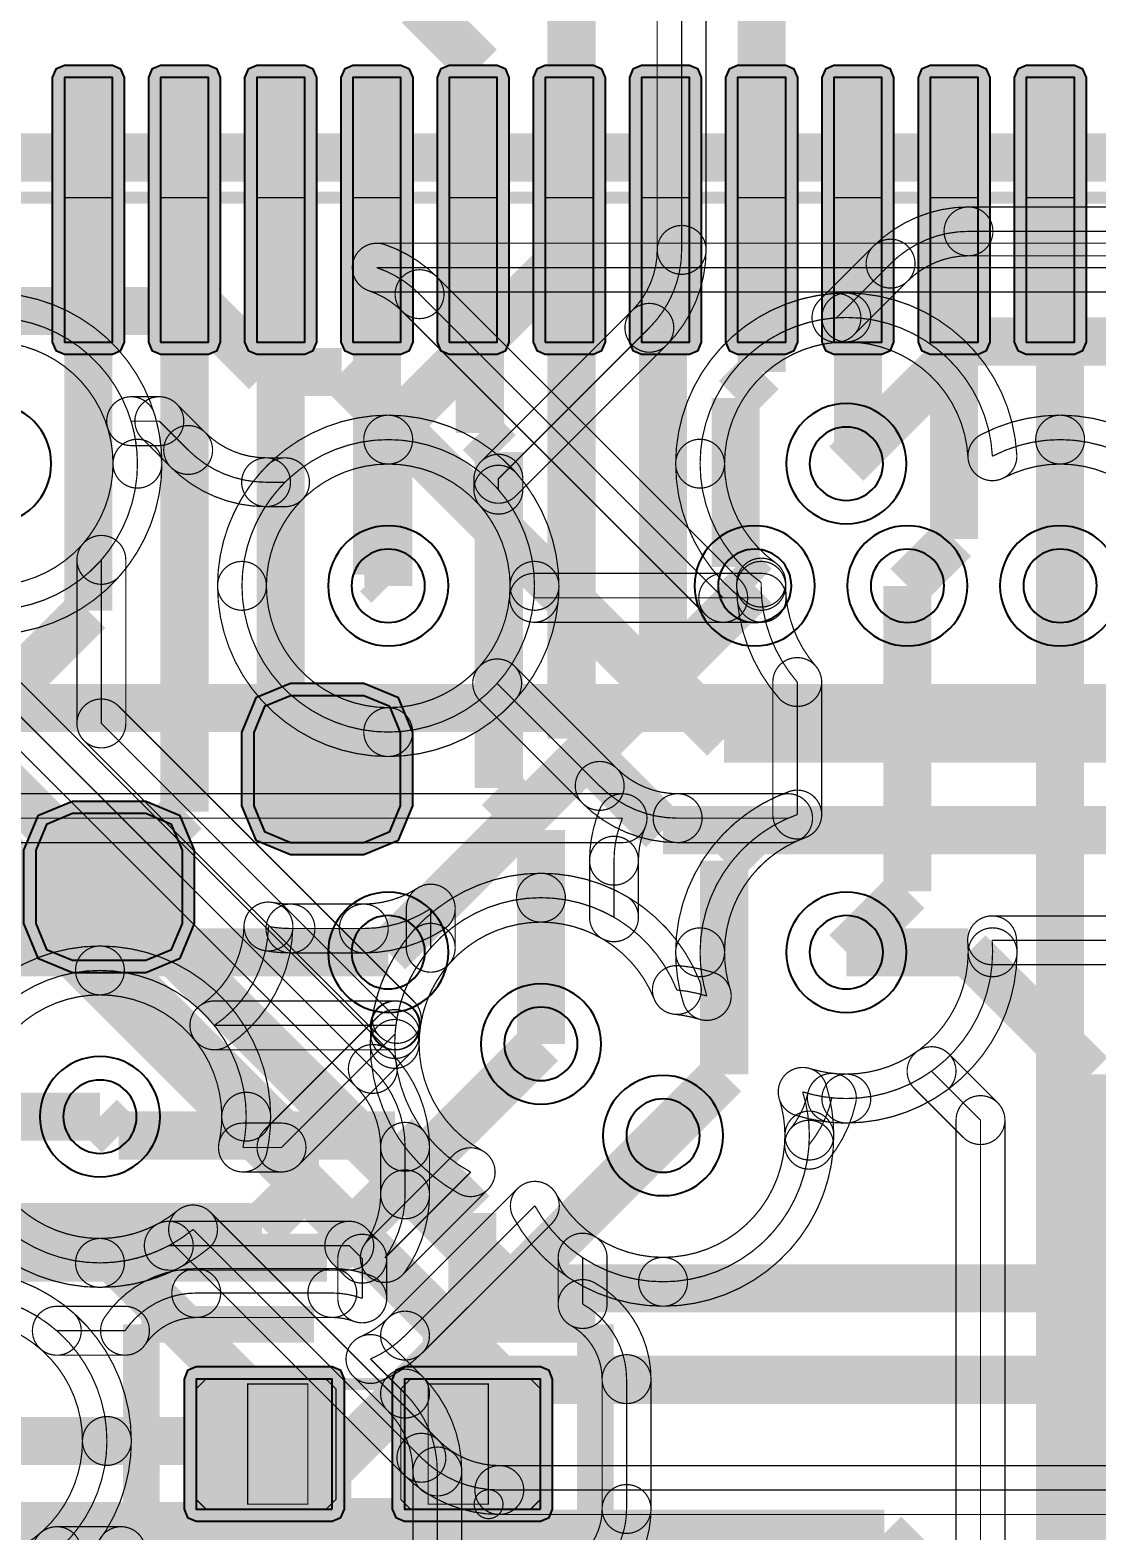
# Model space of a CAD drawing. Header units: millimetres. Extents: x -2.5 to 44.5, y -38.5 to 2.5.
# Drawn here: x 16.93 to 21.36, y -26.28 to -20.04 of the extents above; entities that cross this region are included whole.
import ezdxf

# ---------------------------------------------------------------- set-up
doc = ezdxf.new("R2010")
doc.units = ezdxf.units.MM
for name, color, linetype, true_color in [('Bottom Layer', 7, 'Continuous', 0x0000ff), ('Bottom Paste Mask Layer', 7, 'Continuous', 0x800000), ('Bottom Silkscreen Layer', 7, 'Continuous', 0x808000), ('Bottom Solder Mask Layer', 7, 'Continuous', 0xff00ff), ('Component Marking Layer', 7, 'Continuous', 0x66ffcc), ('Component Shape Layer', 7, 'Continuous', 0x00cccc), ('Hole Layer', 7, 'Continuous', 0x816200), ('Inner1', 7, 'Continuous', 0xbc8e00), ('Inner2', 7, 'Continuous', 0x70dbfa), ('Multi-Layer', 7, 'Continuous', 0xc0c0c0), ('Pin Soldering Layer', 7, 'Continuous', 0xcc9999), ('Top Layer', 7, 'Continuous', 0xff0000), ('Top Silkscreen Layer', 7, 'Continuous', 0xffff00)]:
    doc.layers.add(name, color=color, linetype=linetype, true_color=true_color)

msp = doc.modelspace()

# ---------------------------------------------------------------- hatches: boundary and pattern name
at = {"layer": 'Bottom Layer'}
for points in [[(17.0682, -21.3381), (17.2682, -21.3381), (17.2682, -20.2381), (17.0682, -20.2381)], [(17.468, -21.3381), (17.668, -21.3381), (17.668, -20.2381), (17.468, -20.2381)], [(17.868, -21.3381), (18.068, -21.3381), (18.068, -20.2381), (17.868, -20.2381)], [(18.2681, -21.3381), (18.4681, -21.3381), (18.4681, -20.2381), (18.2681, -20.2381)], [(18.6681, -21.3381), (18.8681, -21.3381), (18.8681, -20.2381), (18.6681, -20.2381)], [(19.0682, -21.3381), (19.2682, -21.3381), (19.2682, -20.2381), (19.0682, -20.2381)], [(19.468, -21.3381), (19.668, -21.3381), (19.668, -20.2381), (19.468, -20.2381)], [(19.868, -21.3381), (20.068, -21.3381), (20.068, -20.2381), (19.868, -20.2381)], [(20.2681, -21.3381), (20.4681, -21.3381), (20.4681, -20.2381), (20.2681, -20.2381)], [(20.6681, -21.3381), (20.8681, -21.3381), (20.8681, -20.2381), (20.6681, -20.2381)], [(21.0682, -21.3381), (21.2682, -21.3381), (21.2682, -20.2381), (21.0682, -20.2381)], [(17.8562, -22.9616), (17.8562, -23.2664), (17.9009, -23.3742), (18.0086, -23.4188), (18.3134, -23.4188), (18.4212, -23.3742), (18.4658, -23.2664), (18.4658, -22.9616), (18.4212, -22.8539), (18.3134, -22.8092), (18.0086, -22.8092), (17.9009, -22.8539)], [(16.9494, -23.4518), (16.9494, -23.7566), (16.9941, -23.8644), (17.1018, -23.909), (17.4066, -23.909), (17.5144, -23.8644), (17.559, -23.7566), (17.559, -23.4518), (17.5144, -23.3441), (17.4066, -23.2994), (17.1018, -23.2994), (16.9941, -23.3441)], [(18.1824, -26.1911), (18.1824, -25.6511), (17.6167, -25.6511), (17.6167, -26.1911)], [(19.048, -26.1911), (19.048, -25.6511), (18.4823, -25.6511), (18.4823, -26.1911)]]:
    msp.add_hatch(color=256, dxfattribs=at).paths.add_polyline_path(points)
at = {"layer": 'Bottom Paste Mask Layer'}
for points in [[(17.2682, -20.238), (17.2682, -21.338), (17.0682, -21.338), (17.0682, -20.238)], [(17.668, -20.238), (17.668, -21.338), (17.468, -21.338), (17.468, -20.238)], [(18.068, -20.238), (18.068, -21.338), (17.868, -21.338), (17.868, -20.238)], [(18.2681, -21.338), (18.2681, -20.238), (18.4681, -20.238), (18.4681, -21.338)], [(18.6681, -21.338), (18.6681, -20.238), (18.8681, -20.238), (18.8681, -21.338)], [(19.2682, -20.238), (19.2682, -21.338), (19.0682, -21.338), (19.0682, -20.238)], [(19.668, -20.238), (19.668, -21.338), (19.468, -21.338), (19.468, -20.238)], [(20.068, -20.238), (20.068, -21.338), (19.868, -21.338), (19.868, -20.238)], [(20.4681, -20.238), (20.4681, -21.338), (20.2681, -21.338), (20.2681, -20.238)], [(20.8681, -20.238), (20.8681, -21.338), (20.6681, -21.338), (20.6681, -20.238)], [(21.0682, -21.338), (21.0682, -20.238), (21.2682, -20.238), (21.2682, -21.338)], [(17.8562, -22.9616), (17.8562, -23.2664), (17.9009, -23.3742), (18.0086, -23.4188), (18.3134, -23.4188), (18.4212, -23.3742), (18.4658, -23.2664), (18.4658, -22.9616), (18.4212, -22.8539), (18.3134, -22.8092), (18.0086, -22.8092), (17.9009, -22.8539)], [(16.9494, -23.4518), (16.9494, -23.7566), (16.9941, -23.8644), (17.1018, -23.909), (17.4066, -23.909), (17.5144, -23.8644), (17.559, -23.7566), (17.559, -23.4518), (17.5144, -23.3441), (17.4066, -23.2994), (17.1018, -23.2994), (16.9941, -23.3441)], [(18.1974, -26.1511), (18.1974, -25.6911), (18.1574, -25.6511), (17.6567, -25.6511), (17.6167, -25.6911), (17.6167, -26.1511), (17.6567, -26.1911), (18.1574, -26.1911)], [(18.4674, -26.1511), (18.4674, -25.6911), (18.5074, -25.6511), (19.008, -25.6511), (19.048, -25.6911), (19.048, -26.1511), (19.008, -26.1911), (18.5074, -26.1911)]]:
    msp.add_hatch(color=256, dxfattribs=at).paths.add_polyline_path(points)
at = {"layer": 'Bottom Solder Mask Layer'}
for points in [[(17.0682, -21.3881), (17.2682, -21.3881), (17.3036, -21.3734), (17.3182, -21.3381), (17.3182, -20.2381), (17.3036, -20.2027), (17.2682, -20.1881), (17.0682, -20.1881), (17.0328, -20.2027), (17.0182, -20.2381), (17.0182, -21.3381), (17.0328, -21.3734)], [(17.468, -21.3881), (17.668, -21.3881), (17.7034, -21.3734), (17.718, -21.3381), (17.718, -20.2381), (17.7034, -20.2027), (17.668, -20.1881), (17.468, -20.1881), (17.4326, -20.2027), (17.418, -20.2381), (17.418, -21.3381), (17.4326, -21.3734)], [(17.868, -21.3881), (18.068, -21.3881), (18.1034, -21.3734), (18.1181, -21.3381), (18.1181, -20.2381), (18.1034, -20.2027), (18.068, -20.1881), (17.868, -20.1881), (17.8327, -20.2027), (17.818, -20.2381), (17.818, -21.3381), (17.8327, -21.3734)], [(18.2681, -21.3881), (18.4681, -21.3881), (18.5035, -21.3734), (18.5181, -21.3381), (18.5181, -20.2381), (18.5035, -20.2027), (18.4681, -20.1881), (18.2681, -20.1881), (18.2327, -20.2027), (18.2181, -20.2381), (18.2181, -21.3381), (18.2327, -21.3734)], [(18.6681, -21.3881), (18.8681, -21.3881), (18.9035, -21.3734), (18.9182, -21.3381), (18.9182, -20.2381), (18.9035, -20.2027), (18.8681, -20.1881), (18.6681, -20.1881), (18.6328, -20.2027), (18.6181, -20.2381), (18.6181, -21.3381), (18.6328, -21.3734)], [(19.0682, -21.3881), (19.2682, -21.3881), (19.3036, -21.3734), (19.3182, -21.3381), (19.3182, -20.2381), (19.3036, -20.2027), (19.2682, -20.1881), (19.0682, -20.1881), (19.0328, -20.2027), (19.0182, -20.2381), (19.0182, -21.3381), (19.0328, -21.3734)], [(19.468, -21.3881), (19.668, -21.3881), (19.7034, -21.3734), (19.718, -21.3381), (19.718, -20.2381), (19.7034, -20.2027), (19.668, -20.1881), (19.468, -20.1881), (19.4326, -20.2027), (19.418, -20.2381), (19.418, -21.3381), (19.4326, -21.3734)], [(19.868, -21.3881), (20.068, -21.3881), (20.1034, -21.3734), (20.1181, -21.3381), (20.1181, -20.2381), (20.1034, -20.2027), (20.068, -20.1881), (19.868, -20.1881), (19.8327, -20.2027), (19.818, -20.2381), (19.818, -21.3381), (19.8327, -21.3734)], [(20.2681, -21.3881), (20.4681, -21.3881), (20.5035, -21.3734), (20.5181, -21.3381), (20.5181, -20.2381), (20.5035, -20.2027), (20.4681, -20.1881), (20.2681, -20.1881), (20.2327, -20.2027), (20.2181, -20.2381), (20.2181, -21.3381), (20.2327, -21.3734)], [(20.6681, -21.3881), (20.8681, -21.3881), (20.9035, -21.3734), (20.9182, -21.3381), (20.9182, -20.2381), (20.9035, -20.2027), (20.8681, -20.1881), (20.6681, -20.1881), (20.6328, -20.2027), (20.6181, -20.2381), (20.6181, -21.3381), (20.6328, -21.3734)], [(21.0682, -21.3881), (21.2682, -21.3881), (21.3036, -21.3734), (21.3182, -21.3381), (21.3182, -20.2381), (21.3036, -20.2027), (21.2682, -20.1881), (21.0682, -20.1881), (21.0328, -20.2027), (21.0182, -20.2381), (21.0182, -21.3381), (21.0328, -21.3734)], [(17.8052, -22.9616), (17.8052, -23.2664), (17.8648, -23.4103), (18.0086, -23.4698), (18.3134, -23.4698), (18.4573, -23.4103), (18.5168, -23.2664), (18.5168, -22.9616), (18.4573, -22.8178), (18.3134, -22.7582), (18.0086, -22.7582), (17.8648, -22.8178)], [(16.8984, -23.4518), (16.8984, -23.7566), (16.958, -23.9005), (17.1018, -23.96), (17.4066, -23.96), (17.5504, -23.9005), (17.61, -23.7566), (17.61, -23.4518), (17.5504, -23.308), (17.4066, -23.2484), (17.1018, -23.2484), (16.958, -23.308)], [(18.2332, -26.1911), (18.2332, -25.6511), (18.2183, -25.6152), (18.1824, -25.6003), (17.6167, -25.6003), (17.5808, -25.6152), (17.5659, -25.6511), (17.5659, -26.1911), (17.5808, -26.227), (17.6167, -26.2419), (18.1824, -26.2419), (18.2183, -26.227)], [(19.0988, -26.1911), (19.0988, -25.6511), (19.0839, -25.6152), (19.048, -25.6003), (18.4823, -25.6003), (18.4464, -25.6152), (18.4315, -25.6511), (18.4315, -26.1911), (18.4464, -26.227), (18.4823, -26.2419), (19.048, -26.2419), (19.0839, -26.227)]]:
    msp.add_hatch(color=256, dxfattribs=at).paths.add_polyline_path(points)
at = {"layer": 'Component Marking Layer'}
msp.add_hatch(color=256, dxfattribs=at).paths.add_polyline_path([(18.7724, -26.1711, 1), (18.8924, -26.1711, 1)])
at = {"layer": 'Pin Soldering Layer'}
for points in [[(17.0681, -20.238), (17.0681, -20.738), (17.2681, -20.738), (17.2681, -20.238)], [(17.4681, -20.238), (17.4681, -20.738), (17.6681, -20.738), (17.6681, -20.238)], [(17.8681, -20.238), (17.8681, -20.738), (18.0681, -20.738), (18.0681, -20.238)], [(18.2681, -20.238), (18.2681, -20.738), (18.4681, -20.738), (18.4681, -20.238)], [(18.6681, -20.238), (18.6681, -20.738), (18.8681, -20.738), (18.8681, -20.238)], [(19.0681, -20.238), (19.0681, -20.738), (19.2681, -20.738), (19.2681, -20.238)], [(19.4681, -20.238), (19.4681, -20.738), (19.6681, -20.738), (19.6681, -20.238)], [(19.8681, -20.238), (19.8681, -20.738), (20.0681, -20.738), (20.0681, -20.238)], [(20.2681, -20.238), (20.2681, -20.738), (20.4681, -20.738), (20.4681, -20.238)], [(20.6681, -20.238), (20.6681, -20.738), (20.8681, -20.738), (20.8681, -20.238)], [(21.0681, -20.238), (21.0681, -20.738), (21.2681, -20.738), (21.2681, -20.238)], [(18.0809, -26.1711), (18.0809, -25.6711), (17.8309, -25.6711), (17.8309, -26.1711)], [(18.5813, -25.6711), (18.5813, -26.1711), (18.8313, -26.1711), (18.8313, -25.6711)]]:
    msp.add_hatch(color=256, dxfattribs=at).paths.add_polyline_path(points)

# ---------------------------------------------------------------- linework, layer by layer
at = {"layer": 'Bottom Layer', "const_width": 0.2}
for points in [[(19.968, -18.2379), (19.968, -20.7881)], [(18.542, -19.939), (18.796, -20.193)], [(18.796, -20.193), (18.796, -20.7602)], [(18.796, -20.7602), (18.7681, -20.7881)], [(17.1682, -20.7881), (17.1682, -22.4559)], [(17.568, -23.2905), (17.568, -20.7881)], [(17.968, -22.921), (17.968, -20.7881)], [(18.3681, -22.3051), (18.3681, -20.7881)], [(18.7681, -20.7881), (18.796, -20.816)], [(18.796, -20.816), (18.796, -21.717)], [(19.177, -20.7969), (19.1682, -20.7881)], [(19.177, -22.987), (19.177, -20.7969)], [(19.558, -20.798), (19.568, -20.7881)], [(19.558, -22.733), (19.558, -20.798)], [(19.968, -20.7881), (19.968, -21.463)], [(20.3681, -20.7881), (20.3681, -21.796)], [(20.7681, -22.1579), (20.7681, -20.7881)], [(21.209, -20.8289), (21.1682, -20.7881)], [(21.209, -22.352), (21.209, -20.8289)], [(19.968, -21.463), (19.86, -21.571)], [(19.86, -21.571), (19.86, -22.273)], [(18.796, -21.717), (18.875, -21.796)], [(18.875, -21.796), (18.875, -23.193)], [(20.3681, -21.796), (20.32, -21.844)], [(20.574, -22.352), (20.7681, -22.1579)], [(18.415, -22.352), (18.3681, -22.3051)], [(19.86, -22.273), (19.939, -22.352)], [(17.1682, -22.4559), (16.002, -23.622)], [(19.812, -22.987), (19.558, -22.733)], [(18.161, -23.114), (17.968, -22.921)], [(19.558, -23.368), (19.177, -22.987)], [(24.511, -22.987), (19.812, -22.987)], [(18.875, -23.193), (19.05, -23.368)], [(17.568, -23.2905), (17.2542, -23.6042)], [(19.05, -23.368), (19.05, -24.257)], [(24.765, -23.368), (19.558, -23.368)], [(17.2948, -24.638), (17.2163, -24.5596)], [(18.4428, -24.638), (17.2948, -24.638)], [(18.7652, -24.9604), (18.4428, -24.638)], [(18.7652, -25.9211), (18.7652, -24.9604)], [(17.8865, -25.9081), (16.637, -25.9081)], [(17.8995, -25.9211), (17.8865, -25.9081)], [(17.8995, -26.3419), (17.8995, -25.9211)], [(20.971, -29.4134), (17.8995, -26.3419)]]:
    msp.add_lwpolyline(points, dxfattribs=at)
at = {"layer": 'Bottom Layer'}
for points in [[(17.0682, -21.3381), (17.2682, -21.3381), (17.2682, -20.2381), (17.0682, -20.2381)], [(17.468, -21.3381), (17.668, -21.3381), (17.668, -20.2381), (17.468, -20.2381)], [(17.868, -21.3381), (18.068, -21.3381), (18.068, -20.2381), (17.868, -20.2381)], [(18.2681, -21.3381), (18.4681, -21.3381), (18.4681, -20.2381), (18.2681, -20.2381)], [(18.6681, -21.3381), (18.8681, -21.3381), (18.8681, -20.2381), (18.6681, -20.2381)], [(19.0682, -21.3381), (19.2682, -21.3381), (19.2682, -20.2381), (19.0682, -20.2381)], [(19.468, -21.3381), (19.668, -21.3381), (19.668, -20.2381), (19.468, -20.2381)], [(19.868, -21.3381), (20.068, -21.3381), (20.068, -20.2381), (19.868, -20.2381)], [(20.2681, -21.3381), (20.4681, -21.3381), (20.4681, -20.2381), (20.2681, -20.2381)], [(20.6681, -21.3381), (20.8681, -21.3381), (20.8681, -20.2381), (20.6681, -20.2381)], [(21.0682, -21.3381), (21.2682, -21.3381), (21.2682, -20.2381), (21.0682, -20.2381)], [(17.8562, -22.9616), (17.8562, -23.2664), (17.9009, -23.3742), (18.0086, -23.4188), (18.3134, -23.4188), (18.4212, -23.3742), (18.4658, -23.2664), (18.4658, -22.9616), (18.4212, -22.8539), (18.3134, -22.8092), (18.0086, -22.8092), (17.9009, -22.8539)], [(16.9494, -23.4518), (16.9494, -23.7566), (16.9941, -23.8644), (17.1018, -23.909), (17.4066, -23.909), (17.5144, -23.8644), (17.559, -23.7566), (17.559, -23.4518), (17.5144, -23.3441), (17.4066, -23.2994), (17.1018, -23.2994), (16.9941, -23.3441)], [(18.1824, -26.1911), (18.1824, -25.6511), (17.6167, -25.6511), (17.6167, -26.1911)], [(19.048, -26.1911), (19.048, -25.6511), (18.4823, -25.6511), (18.4823, -26.1911)]]:
    msp.add_lwpolyline(points, close=True, dxfattribs=at)
at = {"layer": 'Bottom Layer', "const_width": 0.00508}
for points in [[(19.048, -26.5492, 0.414214), (19.4061, -26.1911), (19.4061, -25.6511, 0.271188), (19.2233, -25.3388), (19.2233, -25.1458, 0.146753), (19.558, -25.2462, 0.414214), (20.1662, -24.638, 0.075963), (20.1384, -24.4564, 0.075963), (20.32, -24.4842, 0.414214), (20.9282, -23.876, 0.020524), (20.9261, -23.8262), (21.9229, -23.8262, 0.19942), (21.7439, -24.257, 0.352479), (22.2221, -24.8512, 0.036389), (22.2099, -25.0191, 0.414214), (23.368, -26.1772, 0.414214), (24.5262, -25.0191, 0.414214), (23.368, -23.8609, 0.107734), (22.886, -23.966, 0.072198), (22.7812, -23.8262), (24.765, -23.8262), (24.765, -23.8262, 0.198912), (25.089, -23.692), (26.1979, -22.5831, 0.364692)], [(16.6082, -24.5596, 0.414214), (17.2163, -25.1677, 0.123081), (17.5025, -25.0962), (18.2531, -25.0962), (18.307, -25.1502), (18.307, -25.3153, 0.089116), (18.1824, -25.293), (17.6167, -25.293, 0.248512), (17.3204, -25.4499), (17.037, -25.4499, 0.181366), (16.637, -25.2999, 0.414214)]]:
    msp.add_lwpolyline(points, format="xyb", dxfattribs=at)
for points in [[(18.6473, -23.7795, -0.145234), (18.3134, -23.8786, -1), (18.3134, -23.6754, 0.145234), (18.5365, -23.6092, -1)], [(18.4903, -23.6944, -1), (18.6935, -23.6944), (18.6935, -23.8571, -1), (18.4903, -23.8571)], [(18.0186, -23.7711, -0.243076), (17.7489, -24.2641, -1), (17.6353, -24.0957, 0.243076), (17.8154, -23.7663, -1)], [(18.5919, -23.8571, 0.148706), (18.4468, -24.1799), (18.4468, -24.1799, 0.002169), (18.4428, -24.1799), (17.6921, -24.1799, 0.243076), (17.917, -23.7687), (17.917, -23.7687, 0.045139), (18.0086, -23.777), (18.3134, -23.777, 0.145234), (18.5919, -23.6944)], [(18.017, -23.7869, -1), (17.8171, -23.7505), (17.8171, -23.7505, -1), (18.017, -23.7869)], [(18.0086, -23.8786, -0.045139), (17.8988, -23.8687, -1), (17.9353, -23.6687, 0.045139), (18.0086, -23.6754, -1)], [(18.0086, -23.8786, -1), (18.0086, -23.6754), (18.3134, -23.6754, -1), (18.3134, -23.8786)], [(18.346, -24.167, -0.148706), (18.5154, -23.7903, -1), (18.6684, -23.9239, 0.148706), (18.5476, -24.1928, -1)], [(21.0298, -23.876, -0.414214), (20.32, -24.5858, -1), (20.32, -24.3826, 0.414214), (20.8266, -23.876, -1)], [(21.0274, -23.8179, -0.020524), (21.0298, -23.876, -1), (20.8266, -23.876, 0.020524), (20.8249, -23.8345, -1)], [(20.9261, -23.9278, -1), (20.9261, -23.7246), (21.9229, -23.7246, -1), (21.9229, -23.9278)], [(17.6921, -24.2815, -1), (17.6921, -24.0783), (18.4428, -24.0783, -1), (18.4428, -24.2815)], [(18.4428, -24.0783, -0.002169), (18.4477, -24.0783, -1), (18.4459, -24.2815, 0.002169), (18.4428, -24.2815, -1)], [(18.4339, -24.2807, -1), (18.4597, -24.0791), (18.4597, -24.0791, -1), (18.4339, -24.2807)], [(20.2354, -24.4261, -0.075963), (20.2678, -24.638, -1), (20.0646, -24.638, 0.075963), (20.0415, -24.4868, -1)], [(20.32, -24.5858, -0.075963), (20.1081, -24.5534, -1), (20.1688, -24.3595, 0.075963), (20.32, -24.3826, -1)], [(17.2163, -25.2693, -0.414214), (16.5066, -24.5596, -1), (16.7098, -24.5596, 0.414214), (17.2163, -25.0661, -1)], [(20.2678, -24.638, -0.414214), (19.558, -25.3478, -1), (19.558, -25.1446, 0.414214), (20.0646, -24.638, -1)], [(17.5503, -25.1858, -0.123081), (17.2163, -25.2693, -1), (17.2163, -25.0661, 0.123081), (17.4547, -25.0065, -1)], [(17.5025, -25.1978, -1), (17.5025, -24.9946), (18.2531, -24.9946, -1), (18.2531, -25.1978)], [(18.1812, -25.168, -1), (18.3249, -25.0243), (18.3789, -25.0783, -1), (18.2352, -25.222)], [(18.2054, -25.1502, -1), (18.4086, -25.1502), (18.4086, -25.3153, -1), (18.2054, -25.3153)], [(19.3249, -25.3388, -1), (19.1217, -25.3388), (19.1217, -25.1458, -1), (19.3249, -25.1458)], [(19.558, -25.3478, -0.146753), (19.1674, -25.2306, -1), (19.2792, -25.061, 0.146753), (19.558, -25.1446, -1)], [(16.637, -25.1983, -0.181366), (17.1038, -25.3734, -1), (16.9701, -25.5265, 0.181366), (16.637, -25.4015, -1)], [(17.2364, -25.3928, -0.248512), (17.6167, -25.1914, -1), (17.6167, -25.3946, 0.248512), (17.4045, -25.507, -1)], [(17.6167, -25.3946, -1), (17.6167, -25.1914), (18.1824, -25.1914, -1), (18.1824, -25.3946)], [(18.1824, -25.1914, -0.089116), (18.3424, -25.2201, -1), (18.2717, -25.4106, 0.089116), (18.1824, -25.3946, -1)], [(19.2731, -25.2502, -0.271188), (19.5077, -25.6511, -1), (19.3045, -25.6511, 0.271188), (19.1736, -25.4274, -1)], [(17.037, -25.5515, -1), (17.037, -25.3483), (17.3204, -25.3483, -1), (17.3204, -25.5515)], [(19.5077, -26.1911, -1), (19.3045, -26.1911), (19.3045, -25.6511, -1), (19.5077, -25.6511)], [(19.5077, -26.1911, -0.414214), (19.048, -26.6508, -1), (19.048, -26.4476, 0.414214), (19.3045, -26.1911, -1)], [(17.1038, -26.4427, -0.060085), (16.9633, -26.5384, -1), (16.8699, -26.3579, 0.060085), (16.9701, -26.2897, -1)], [(17.037, -26.4678, -1), (17.037, -26.2646), (17.3043, -26.2646, -1), (17.3043, -26.4678)], [(17.4386, -26.6149, -0.167073), (17.2157, -26.4159, -1), (17.3929, -26.3165, 0.167073), (17.5173, -26.4276, -1)]]:
    msp.add_lwpolyline(points, format="xyb", close=True, dxfattribs=at)
at = {"layer": 'Bottom Paste Mask Layer', "const_width": 0.00508}
for points in [[(17.2682, -20.238), (17.2682, -21.338), (17.0682, -21.338), (17.0682, -20.238)], [(17.2682, -20.238), (17.2682, -21.338), (17.0682, -21.338), (17.0682, -20.238)], [(17.668, -20.238), (17.668, -21.338), (17.468, -21.338), (17.468, -20.238)], [(17.668, -20.238), (17.668, -21.338), (17.468, -21.338), (17.468, -20.238)], [(18.068, -20.238), (18.068, -21.338), (17.868, -21.338), (17.868, -20.238)], [(18.068, -20.238), (18.068, -21.338), (17.868, -21.338), (17.868, -20.238)], [(18.2681, -21.338), (18.2681, -20.238), (18.4681, -20.238), (18.4681, -21.338)], [(18.2681, -21.338), (18.2681, -20.238), (18.4681, -20.238), (18.4681, -21.338)], [(18.6681, -21.338), (18.6681, -20.238), (18.8681, -20.238), (18.8681, -21.338)], [(18.6681, -21.338), (18.6681, -20.238), (18.8681, -20.238), (18.8681, -21.338)], [(19.2682, -20.238), (19.2682, -21.338), (19.0682, -21.338), (19.0682, -20.238)], [(19.2682, -20.238), (19.2682, -21.338), (19.0682, -21.338), (19.0682, -20.238)], [(19.668, -20.238), (19.668, -21.338), (19.468, -21.338), (19.468, -20.238)], [(19.668, -20.238), (19.668, -21.338), (19.468, -21.338), (19.468, -20.238)], [(20.068, -20.238), (20.068, -21.338), (19.868, -21.338), (19.868, -20.238)], [(20.068, -20.238), (20.068, -21.338), (19.868, -21.338), (19.868, -20.238)], [(20.4681, -20.238), (20.4681, -21.338), (20.2681, -21.338), (20.2681, -20.238)], [(20.4681, -20.238), (20.4681, -21.338), (20.2681, -21.338), (20.2681, -20.238)], [(20.8681, -20.238), (20.8681, -21.338), (20.6681, -21.338), (20.6681, -20.238)], [(20.8681, -20.238), (20.8681, -21.338), (20.6681, -21.338), (20.6681, -20.238)], [(21.0682, -21.338), (21.0682, -20.238), (21.2682, -20.238), (21.2682, -21.338)], [(21.0682, -21.338), (21.0682, -20.238), (21.2682, -20.238), (21.2682, -21.338)], [(18.1974, -26.1511), (18.1974, -25.6911), (18.1574, -25.6511), (17.6567, -25.6511), (17.6167, -25.6911), (17.6167, -26.1511), (17.6567, -26.1911), (18.1574, -26.1911)], [(18.1974, -26.1511), (18.1974, -25.6911), (18.1574, -25.6511), (17.6567, -25.6511), (17.6167, -25.6911), (17.6167, -26.1511), (17.6567, -26.1911), (18.1574, -26.1911)], [(18.4674, -26.1511), (18.4674, -25.6911), (18.5074, -25.6511), (19.008, -25.6511), (19.048, -25.6911), (19.048, -26.1511), (19.008, -26.1911), (18.5074, -26.1911)], [(18.4674, -26.1511), (18.4674, -25.6911), (18.5074, -25.6511), (19.008, -25.6511), (19.048, -25.6911), (19.048, -26.1511), (19.008, -26.1911), (18.5074, -26.1911)]]:
    msp.add_lwpolyline(points, close=True, dxfattribs=at)
at = {"layer": 'Bottom Paste Mask Layer'}
for points in [[(17.8562, -22.9616), (17.8562, -23.2664), (17.9009, -23.3742), (18.0086, -23.4188), (18.3134, -23.4188), (18.4212, -23.3742), (18.4658, -23.2664), (18.4658, -22.9616), (18.4212, -22.8539), (18.3134, -22.8092), (18.0086, -22.8092), (17.9009, -22.8539)], [(16.9494, -23.4518), (16.9494, -23.7566), (16.9941, -23.8644), (17.1018, -23.909), (17.4066, -23.909), (17.5144, -23.8644), (17.559, -23.7566), (17.559, -23.4518), (17.5144, -23.3441), (17.4066, -23.2994), (17.1018, -23.2994), (16.9941, -23.3441)]]:
    msp.add_lwpolyline(points, close=True, dxfattribs=at)
at = {"layer": 'Bottom Silkscreen Layer', "const_width": 0.1524}
for points in [[(17.3881, -26.4197), (17.3881, -25.4225)], [(17.3881, -25.4225), (18.1061, -25.4225)], [(17.3881, -26.4197), (17.3881, -25.4225)], [(17.3881, -25.4225), (18.1061, -25.4225)], [(19.2766, -25.4225), (18.5586, -25.4225)], [(19.2766, -25.4225), (18.5586, -25.4225)], [(19.2766, -26.4197), (19.2766, -25.4225)], [(19.2766, -26.4197), (19.2766, -25.4225)]]:
    msp.add_lwpolyline(points, dxfattribs=at)
at = {"layer": 'Bottom Solder Mask Layer'}
for points in [[(17.0682, -21.3881), (17.2682, -21.3881), (17.3036, -21.3734), (17.3182, -21.3381), (17.3182, -20.2381), (17.3036, -20.2027), (17.2682, -20.1881), (17.0682, -20.1881), (17.0328, -20.2027), (17.0182, -20.2381), (17.0182, -21.3381), (17.0328, -21.3734)], [(17.468, -21.3881), (17.668, -21.3881), (17.7034, -21.3734), (17.718, -21.3381), (17.718, -20.2381), (17.7034, -20.2027), (17.668, -20.1881), (17.468, -20.1881), (17.4326, -20.2027), (17.418, -20.2381), (17.418, -21.3381), (17.4326, -21.3734)], [(17.868, -21.3881), (18.068, -21.3881), (18.1034, -21.3734), (18.1181, -21.3381), (18.1181, -20.2381), (18.1034, -20.2027), (18.068, -20.1881), (17.868, -20.1881), (17.8327, -20.2027), (17.818, -20.2381), (17.818, -21.3381), (17.8327, -21.3734)], [(18.2681, -21.3881), (18.4681, -21.3881), (18.5035, -21.3734), (18.5181, -21.3381), (18.5181, -20.2381), (18.5035, -20.2027), (18.4681, -20.1881), (18.2681, -20.1881), (18.2327, -20.2027), (18.2181, -20.2381), (18.2181, -21.3381), (18.2327, -21.3734)], [(18.6681, -21.3881), (18.8681, -21.3881), (18.9035, -21.3734), (18.9182, -21.3381), (18.9182, -20.2381), (18.9035, -20.2027), (18.8681, -20.1881), (18.6681, -20.1881), (18.6328, -20.2027), (18.6181, -20.2381), (18.6181, -21.3381), (18.6328, -21.3734)], [(19.0682, -21.3881), (19.2682, -21.3881), (19.3036, -21.3734), (19.3182, -21.3381), (19.3182, -20.2381), (19.3036, -20.2027), (19.2682, -20.1881), (19.0682, -20.1881), (19.0328, -20.2027), (19.0182, -20.2381), (19.0182, -21.3381), (19.0328, -21.3734)], [(19.468, -21.3881), (19.668, -21.3881), (19.7034, -21.3734), (19.718, -21.3381), (19.718, -20.2381), (19.7034, -20.2027), (19.668, -20.1881), (19.468, -20.1881), (19.4326, -20.2027), (19.418, -20.2381), (19.418, -21.3381), (19.4326, -21.3734)], [(19.868, -21.3881), (20.068, -21.3881), (20.1034, -21.3734), (20.1181, -21.3381), (20.1181, -20.2381), (20.1034, -20.2027), (20.068, -20.1881), (19.868, -20.1881), (19.8327, -20.2027), (19.818, -20.2381), (19.818, -21.3381), (19.8327, -21.3734)], [(20.2681, -21.3881), (20.4681, -21.3881), (20.5035, -21.3734), (20.5181, -21.3381), (20.5181, -20.2381), (20.5035, -20.2027), (20.4681, -20.1881), (20.2681, -20.1881), (20.2327, -20.2027), (20.2181, -20.2381), (20.2181, -21.3381), (20.2327, -21.3734)], [(20.6681, -21.3881), (20.8681, -21.3881), (20.9035, -21.3734), (20.9182, -21.3381), (20.9182, -20.2381), (20.9035, -20.2027), (20.8681, -20.1881), (20.6681, -20.1881), (20.6328, -20.2027), (20.6181, -20.2381), (20.6181, -21.3381), (20.6328, -21.3734)], [(21.0682, -21.3881), (21.2682, -21.3881), (21.3036, -21.3734), (21.3182, -21.3381), (21.3182, -20.2381), (21.3036, -20.2027), (21.2682, -20.1881), (21.0682, -20.1881), (21.0328, -20.2027), (21.0182, -20.2381), (21.0182, -21.3381), (21.0328, -21.3734)], [(17.8052, -22.9616), (17.8052, -23.2664), (17.8648, -23.4103), (18.0086, -23.4698), (18.3134, -23.4698), (18.4573, -23.4103), (18.5168, -23.2664), (18.5168, -22.9616), (18.4573, -22.8178), (18.3134, -22.7582), (18.0086, -22.7582), (17.8648, -22.8178)], [(16.8984, -23.4518), (16.8984, -23.7566), (16.958, -23.9005), (17.1018, -23.96), (17.4066, -23.96), (17.5504, -23.9005), (17.61, -23.7566), (17.61, -23.4518), (17.5504, -23.308), (17.4066, -23.2484), (17.1018, -23.2484), (16.958, -23.308)], [(18.2332, -26.1911), (18.2332, -25.6511), (18.2183, -25.6152), (18.1824, -25.6003), (17.6167, -25.6003), (17.5808, -25.6152), (17.5659, -25.6511), (17.5659, -26.1911), (17.5808, -26.227), (17.6167, -26.2419), (18.1824, -26.2419), (18.2183, -26.227)], [(19.0988, -26.1911), (19.0988, -25.6511), (19.0839, -25.6152), (19.048, -25.6003), (18.4823, -25.6003), (18.4464, -25.6152), (18.4315, -25.6511), (18.4315, -26.1911), (18.4464, -26.227), (18.4823, -26.2419), (19.048, -26.2419), (19.0839, -26.227)]]:
    msp.add_lwpolyline(points, close=True, dxfattribs=at)
at = {"layer": 'Component Marking Layer', "const_width": 0.00508}
msp.add_lwpolyline([(18.7724, -26.1711, 1), (18.8924, -26.1711, 1)], format="xyb", close=True, dxfattribs=at)
at = {"layer": 'Component Shape Layer', "const_width": 0.0508}
for points in [[(15.4679, -20.738), (22.468, -20.738), (22.468, -13.738), (15.4679, -13.738)], [(15.4679, -20.738), (22.468, -20.738), (22.468, -13.738), (15.4679, -13.738)], [(18.8324, -26.1711), (18.8324, -25.6711), (17.8324, -25.6711), (17.8324, -26.1711)], [(18.8324, -26.1711), (18.8324, -25.6711), (17.8324, -25.6711), (17.8324, -26.1711)]]:
    msp.add_lwpolyline(points, close=True, dxfattribs=at)
at = {"layer": 'Hole Layer'}
for points in [[(20.1675, -21.844, 1), (20.4725, -21.844, 1)], [(18.2625, -22.352, 1), (18.5675, -22.352, 1)], [(19.7865, -22.352, 1), (20.0915, -22.352, 1)], [(20.4215, -22.352, 1), (20.7265, -22.352, 1)], [(21.0565, -22.352, 1), (21.3615, -22.352, 1)], [(18.2625, -23.876, 1), (18.5675, -23.876, 1)], [(20.1675, -23.876, 1), (20.4725, -23.876, 1)], [(18.8975, -24.257, 1), (19.2025, -24.257, 1)], [(17.0638, -24.5596, 1), (17.3688, -24.5596, 1)], [(19.4055, -24.638, 1), (19.7105, -24.638, 1)]]:
    msp.add_lwpolyline(points, format="xyb", close=True, dxfattribs=at)
at = {"layer": 'Inner1', "const_width": 0.00508}
for points in [[(16.764, -21.1343, -0.414214), (17.4738, -21.844, -1), (17.2706, -21.844, 0.414214), (16.764, -21.3375, -1)], [(19.6103, -21.844, -0.414214), (20.32, -21.1343, -1), (20.32, -21.3375, 0.414214), (19.8135, -21.844, -1)], [(20.32, -21.1343, -0.399359), (21.0289, -21.8079, -1), (20.8259, -21.8182, 0.399359), (20.32, -21.3375, -1)], [(17.7053, -22.352, -0.414214), (18.415, -21.6423, -1), (18.415, -21.8455, 0.414214), (17.9085, -22.352, -1)], [(18.415, -21.6423, -0.414214), (19.1248, -22.352, -1), (18.9216, -22.352, 0.414214), (18.415, -21.8455, -1)], [(20.8803, -21.723, -0.120969), (21.209, -21.6423, -1), (21.209, -21.8455, 0.120969), (20.9744, -21.9031, -1)], [(21.209, -21.6423, -0.147368), (21.6011, -21.7604, -1), (21.4889, -21.9298, 0.147368), (21.209, -21.8455, -1)], [(17.4738, -21.844, -0.414214), (16.764, -22.5538, -1), (16.764, -22.3506, 0.414214), (17.2706, -21.844, -1)], [(18.415, -22.9602, 0.414214), (19.0232, -22.352, 0.414214), (18.415, -21.7439, 0.414214), (17.8069, -22.352, 0.414214)], [(19.9069, -22.4212, -0.241939), (19.6103, -21.844, -1), (19.8135, -21.844, 0.241939), (20.0252, -22.2559, -1)], [(18.415, -23.0618, -0.414214), (17.7053, -22.352, -1), (17.9085, -22.352, 0.414214), (18.415, -22.8586, -1)], [(19.1248, -22.352, -0.414214), (18.415, -23.0618, -1), (18.415, -22.8586, 0.414214), (18.9216, -22.352, -1)], [(19.8643, -22.352, -0.00555), (19.8645, -22.3363, -1), (20.0676, -22.3408, 0.00555), (20.0675, -22.352, -1)], [(20.0394, -22.8188, -0.181366), (19.8643, -22.352, -1), (20.0675, -22.352, 0.181366), (20.1924, -22.6852, -1)], [(16.4541, -22.6079, -1), (16.5978, -22.4642), (18.4228, -24.2892, -1), (18.2791, -24.4329)], [(20.0143, -22.752, -1), (20.2175, -22.752), (20.2175, -23.3032, -1), (20.0143, -23.3032)], [(19.6103, -23.876, -0.317151), (20.0818, -23.2075, -1), (20.15, -23.3989, 0.317151), (19.8135, -23.876, -1)], [(18.3403, -24.257, -0.414214), (19.05, -23.5473, -1), (19.05, -23.7505, 0.414214), (18.5435, -24.257, -1)], [(19.05, -23.5473, -0.307363), (19.7097, -23.9951, -1), (19.5208, -24.0701, 0.307363), (19.05, -23.7505, -1)], [(19.6427, -24.088, -0.075963), (19.6103, -23.876, -1), (19.8135, -23.876, 0.075963), (19.8366, -24.0273, -1)], [(19.6248, -23.9315, -0.052312), (19.77, -23.9607, -1), (19.7093, -24.1546, 0.052312), (19.6057, -24.1338, -1)], [(18.709, -24.8795, -0.273944), (18.3403, -24.257, -1), (18.5435, -24.257, 0.273944), (18.8066, -24.7013, -1)], [(18.4228, -24.2892, -0.198912), (18.5867, -24.685, -1), (18.3835, -24.685, 0.198912), (18.2791, -24.4329, -1)], [(18.2791, -24.4329, -1), (18.4228, -24.2892), (18.4228, -24.2892, -1), (18.2791, -24.4329)], [(18.5867, -24.8826, -1), (18.3835, -24.8826), (18.3835, -24.685, -1), (18.5867, -24.685)], [(18.5867, -24.685, -1), (18.3835, -24.685), (18.3835, -24.685, -1), (18.5867, -24.685)], [(18.4727, -25.2192, -1), (18.329, -25.0755), (18.686, -24.7185, -1), (18.8296, -24.8622)], [(18.5867, -24.8826, -0.155304), (18.4837, -25.2061, -1), (18.3179, -25.0886, 0.155304), (18.3835, -24.8826, -1)]]:
    msp.add_lwpolyline(points, format="xyb", close=True, dxfattribs=at)
for points in [[(21.545, -21.8451, 0.147368), (21.209, -21.7439, 0.120969), (20.9274, -21.8131, 0.399359), (20.32, -21.2359, 0.414214), (19.7119, -21.844, 0.241939), (19.9661, -22.3385, 0.00555), (19.9659, -22.352, 0.181366), (20.1159, -22.752), (20.1159, -23.3032, 0.317151), (19.7119, -23.876, 0.075963), (19.7397, -24.0577, 0.052312), (19.6152, -24.0326, 0.307363), (19.05, -23.6489, 0.414214), (18.4419, -24.257, 0.273944), (18.7578, -24.7904), (18.4008, -25.1474, 0.155304), (18.4851, -24.8826), (18.4851, -24.685), (18.4851, -24.685, 0.198912), (18.3509, -24.361), (18.3509, -24.361), (16.526, -22.5361)], [(16.764, -22.4522, 0.414214), (17.3722, -21.844, 0.414214), (16.764, -21.2359, 0.138192)]]:
    msp.add_lwpolyline(points, format="xyb", dxfattribs=at)
at = {"layer": 'Inner1', "const_width": 0.2}
for points in [[(18.415, -23.876), (19.939, -22.352)], [(20.574, -22.352), (20.574, -23.622)], [(21.209, -26.7971), (21.209, -22.352)], [(18.027, -24.685), (16.202, -22.86)], [(20.574, -23.622), (20.32, -23.876)], [(17.2163, -24.5596), (13.8134, -24.5596)], [(18.027, -24.8826), (18.027, -24.685)], [(18.161, -26.0351), (19.558, -24.638)], [(17.8905, -25.0191), (18.027, -24.8826)], [(16.383, -25.0191), (17.8905, -25.0191)], [(18.161, -28.0671), (18.161, -26.0351)]]:
    msp.add_lwpolyline(points, dxfattribs=at)
at = {"layer": 'Inner2', "const_width": 0.2}
for points in [[(19.177, -11.2798), (19.177, -20.955)], [(19.177, -20.955), (18.415, -21.717)], [(20.32, -21.844), (20.828, -21.336)], [(20.828, -21.336), (25.1461, -21.336)], [(18.415, -22.352), (18.415, -21.717)], [(24.257, -22.86), (13.716, -22.86)], [(19.812, -23.495), (19.939, -23.368)], [(19.939, -23.368), (21.463, -23.368)], [(19.812, -24.384), (19.812, -23.495)], [(18.415, -23.876), (13.843, -23.876)], [(20.828, -23.876), (20.32, -23.876)], [(21.336, -24.384), (20.828, -23.876)], [(18.161, -25.1461), (19.05, -24.257)], [(19.558, -24.638), (19.812, -24.384)], [(21.336, -27.8131), (21.336, -24.384)], [(17.272, -25.1461), (13.716, -25.1461)], [(18.161, -26.0351), (17.272, -25.1461)], [(17.272, -25.1461), (18.161, -25.1461)], [(18.161, -35.4331), (18.161, -26.0351)]]:
    msp.add_lwpolyline(points, dxfattribs=at)
at = {"layer": 'Inner2', "const_width": 0.00508}
for points in [[(19.7368, -20.955, -1), (19.5336, -20.955), (19.5336, -11.2798, -1), (19.7368, -11.2798)], [(20.4322, -20.9402, -0.198912), (20.828, -20.7763, -1), (20.828, -20.9795, 0.198912), (20.5759, -21.0839, -1)], [(20.828, -20.9795, -1), (20.828, -20.7763), (22.8918, -20.7763, -1), (22.8918, -20.9795)], [(20.828, -20.9795, -1), (20.828, -20.7763), (20.828, -20.7763, -1), (20.828, -20.9795)], [(19.7368, -20.955, -0.198912), (19.5728, -21.3508, -1), (19.4292, -21.2072, 0.198912), (19.5336, -20.955, -1)], [(20.3507, -21.3091, -1), (20.207, -21.1655), (20.4322, -20.9402, -1), (20.5759, -21.0839)], [(19.6103, -21.844, -0.39451), (20.272, -21.1359, -1), (20.2858, -21.3387, 0.39451), (19.8135, -21.844, -1)], [(18.945, -21.9787, -1), (18.8013, -21.835), (19.4292, -21.2072, -1), (19.5728, -21.3508)], [(19.5728, -21.3508, -1), (19.4292, -21.2072), (19.4292, -21.2072, -1), (19.5728, -21.3508)], [(19.9069, -22.4212, -0.241939), (19.6103, -21.844, -1), (19.8135, -21.844, 0.241939), (20.0252, -22.2559, -1)], [(18.9748, -21.9521, -1), (18.7716, -21.9521), (18.7716, -21.9068, -1), (18.9748, -21.9068)], [(18.9497, -21.8853, -0.181366), (19.1248, -22.352, -1), (18.9216, -22.352, 0.181366), (18.7966, -22.0189, -1)], [(19.1248, -22.352, -0.020524), (19.1224, -22.4102, -1), (18.9199, -22.3936, 0.020524), (18.9216, -22.352, -1)], [(19.8643, -22.352, -0.00555), (19.8645, -22.3363, -1), (20.0676, -22.3408, 0.00555), (20.0675, -22.352, -1)], [(19.8667, -22.4102, -0.020524), (19.8643, -22.352, -1), (20.0675, -22.352, 0.020524), (20.0692, -22.3936, -1)], [(19.0211, -22.5035, -1), (19.0211, -22.3003), (19.9679, -22.3003, -1), (19.9679, -22.5035)], [(13.1079, -25.1461, 0.13155), (13.1892, -25.4499), (11.6198, -25.4499), (10.6809, -24.511), (12.643, -22.549), (12.643, -22.549, 0.044282), (12.695, -22.4869), (13.3921, -23.184), (13.3921, -23.184, 0.198912), (13.716, -23.3182), (19.3894, -23.3182, 0.099408), (19.3539, -23.495), (19.3539, -23.7303, 0.13155), (19.05, -23.6489, 0.39451), (18.4433, -24.2159), (17.9713, -24.6879), (17.8108, -24.6879, 0.053208), (17.8245, -24.5596, 0.414214), (17.2163, -23.9514, 0.414214), (16.6082, -24.5596, 0.053208), (16.6219, -24.6879), (14.116, -24.6879, 0.181366), (13.716, -24.5379, 0.414214)], [(13.716, -23.4198, -1), (13.716, -23.2166), (19.3894, -23.2166, -1), (19.3894, -23.4198)], [(19.2523, -23.495, -0.099408), (19.2957, -23.279, -1), (19.4831, -23.3574, 0.099408), (19.4555, -23.495, -1)], [(19.2523, -23.495, -1), (19.4555, -23.495), (19.4555, -23.7303, -1), (19.2523, -23.7303)], [(18.3419, -24.209, -0.39451), (19.05, -23.5473, -1), (19.05, -23.7505, 0.39451), (18.5447, -24.2228, -1)], [(19.05, -23.5473, -0.13155), (19.4047, -23.6423, -1), (19.3031, -23.8183, 0.13155), (19.05, -23.7505, -1)], [(16.5066, -24.5596, -0.414214), (17.2163, -23.8498, -1), (17.2163, -24.053, 0.414214), (16.7098, -24.5596, -1)], [(17.2163, -23.8498, -0.414214), (17.9261, -24.5596, -1), (17.7229, -24.5596, 0.414214), (17.2163, -24.053, -1)], [(18.0431, -24.7598, -1), (17.8994, -24.6161), (18.3714, -24.144, -1), (18.5151, -24.2877)], [(20.7336, -24.4529, -0.156766), (20.32, -24.5858, -1), (20.32, -24.3826, 0.156766), (20.6152, -24.2877, -1)], [(20.6025, -24.4421, -1), (20.7462, -24.2985), (20.9497, -24.502, -1), (20.8061, -24.6457)], [(20.3591, -24.5027, -0.119991), (20.2433, -24.7409, -1), (20.0867, -24.6114, 0.119991), (20.1605, -24.4597, -1)], [(20.32, -24.5858, -0.024824), (20.2497, -24.5823, -1), (20.2698, -24.3801, 0.024824), (20.32, -24.3826, -1)], [(17.9261, -24.5596, -0.053208), (17.9101, -24.7094, -1), (17.7115, -24.6665, 0.053208), (17.7229, -24.5596, -1)], [(20.9795, -27.4131, -1), (20.7763, -27.4131), (20.7763, -24.5738, -1), (20.9795, -24.5738)], [(17.8108, -24.7895, -1), (17.8108, -24.5863), (17.9713, -24.5863, -1), (17.9713, -24.7895)], [(20.2664, -24.6825, -0.395968), (19.558, -25.3478, -1), (19.558, -25.1446, 0.395968), (20.0636, -24.6698, -1)], [(18.5568, -25.5418, -1), (18.4131, -25.3982), (18.9529, -24.8584, -1), (19.0966, -25.0021)], [(19.558, -25.3478, -0.273944), (18.9356, -24.9791, -1), (19.1138, -24.8815, 0.273944), (19.558, -25.1446, -1)], [(18.5568, -25.5418, -0.095611), (18.3811, -25.6607, -1), (18.3012, -25.4739, 0.095611), (18.4131, -25.3982, -1)], [(18.2693, -25.6391, -1), (18.413, -25.4954), (18.5568, -25.6393, -1), (18.4131, -25.7829)], [(18.5568, -25.6393, -0.198912), (18.7208, -26.0351, -1), (18.5176, -26.0351, 0.198912), (18.4131, -25.7829, -1)], [(18.7208, -28.5563, -1), (18.5176, -28.5563), (18.5176, -26.0351, -1), (18.7208, -26.0351)], [(18.7208, -26.0351, -1), (18.5176, -26.0351), (18.5176, -26.0351, -1), (18.7208, -26.0351)]]:
    msp.add_lwpolyline(points, format="xyb", close=True, dxfattribs=at)
for points in [[(25.3229, -18.7591), (25.3229, -20.7542, 0.073905), (25.1461, -20.7279, 0.181366), (24.7461, -20.8779), (24.0983, -20.8779, 0.377435), (23.495, -20.3469, 0.377435), (22.8918, -20.8779), (20.828, -20.8779), (20.828, -20.8779, 0.198912), (20.5041, -21.0121), (20.2789, -21.2373, 0.39451), (19.7119, -21.844, 0.241939), (19.9661, -22.3385, 0.00555), (19.9659, -22.352, 0.020524), (19.9679, -22.4019), (19.0211, -22.4019, 0.020524), (19.0232, -22.352, 0.181366), (18.8732, -21.9521), (18.8732, -21.9068), (19.501, -21.279), (19.501, -21.279, 0.198912), (19.6352, -20.955), (19.6352, -11.2798)], [(18.6192, -28.5563), (18.6192, -26.0351), (18.6192, -26.0351, 0.198912), (18.485, -25.7111), (18.3412, -25.5673, 0.095611), (18.485, -25.47), (19.0247, -24.9303, 0.273944), (19.558, -25.2462, 0.395968), (20.165, -24.6761, 0.119991), (20.2598, -24.4812, 0.024824), (20.32, -24.4842, 0.156766), (20.6744, -24.3703), (20.8779, -24.5738), (20.8779, -27.4131, 0.181366)]]:
    msp.add_lwpolyline(points, format="xyb", dxfattribs=at)
at = {"layer": 'Multi-Layer'}
for points in [[(16.514, -21.844, 1), (17.014, -21.844, 1)], [(20.07, -21.844, 1), (20.57, -21.844, 1)], [(18.165, -22.352, 1), (18.665, -22.352, 1)], [(19.689, -22.352, 1), (20.189, -22.352, 1)], [(20.324, -22.352, 1), (20.824, -22.352, 1)], [(20.959, -22.352, 1), (21.459, -22.352, 1)], [(18.165, -23.876, 1), (18.665, -23.876, 1)], [(20.07, -23.876, 1), (20.57, -23.876, 1)], [(18.8, -24.257, 1), (19.3, -24.257, 1)], [(16.9663, -24.5596, 1), (17.4663, -24.5596, 1)], [(19.308, -24.638, 1), (19.808, -24.638, 1)]]:
    msp.add_lwpolyline(points, format="xyb", close=True, dxfattribs=at)
at = {"layer": 'Pin Soldering Layer', "const_width": 0.00508}
for points in [[(17.0681, -20.238), (17.0681, -20.738), (17.2681, -20.738), (17.2681, -20.238)], [(17.0681, -20.238), (17.0681, -20.738), (17.2681, -20.738), (17.2681, -20.238)], [(17.4681, -20.238), (17.4681, -20.738), (17.6681, -20.738), (17.6681, -20.238)], [(17.4681, -20.238), (17.4681, -20.738), (17.6681, -20.738), (17.6681, -20.238)], [(17.8681, -20.238), (17.8681, -20.738), (18.0681, -20.738), (18.0681, -20.238)], [(17.8681, -20.238), (17.8681, -20.738), (18.0681, -20.738), (18.0681, -20.238)], [(18.2681, -20.238), (18.2681, -20.738), (18.4681, -20.738), (18.4681, -20.238)], [(18.2681, -20.238), (18.2681, -20.738), (18.4681, -20.738), (18.4681, -20.238)], [(18.6681, -20.238), (18.6681, -20.738), (18.8681, -20.738), (18.8681, -20.238)], [(18.6681, -20.238), (18.6681, -20.738), (18.8681, -20.738), (18.8681, -20.238)], [(19.0681, -20.238), (19.0681, -20.738), (19.2681, -20.738), (19.2681, -20.238)], [(19.0681, -20.238), (19.0681, -20.738), (19.2681, -20.738), (19.2681, -20.238)], [(19.4681, -20.238), (19.4681, -20.738), (19.6681, -20.738), (19.6681, -20.238)], [(19.4681, -20.238), (19.4681, -20.738), (19.6681, -20.738), (19.6681, -20.238)], [(19.8681, -20.238), (19.8681, -20.738), (20.0681, -20.738), (20.0681, -20.238)], [(19.8681, -20.238), (19.8681, -20.738), (20.0681, -20.738), (20.0681, -20.238)], [(20.2681, -20.238), (20.2681, -20.738), (20.4681, -20.738), (20.4681, -20.238)], [(20.2681, -20.238), (20.2681, -20.738), (20.4681, -20.738), (20.4681, -20.238)], [(20.6681, -20.238), (20.6681, -20.738), (20.8681, -20.738), (20.8681, -20.238)], [(20.6681, -20.238), (20.6681, -20.738), (20.8681, -20.738), (20.8681, -20.238)], [(21.0681, -20.238), (21.0681, -20.738), (21.2681, -20.738), (21.2681, -20.238)], [(21.0681, -20.238), (21.0681, -20.738), (21.2681, -20.738), (21.2681, -20.238)], [(18.0809, -26.1711), (18.0809, -25.6711), (17.8309, -25.6711), (17.8309, -26.1711)], [(18.0809, -26.1711), (18.0809, -25.6711), (17.8309, -25.6711), (17.8309, -26.1711)], [(18.5813, -25.6711), (18.5813, -26.1711), (18.8313, -26.1711), (18.8313, -25.6711)], [(18.5813, -25.6711), (18.5813, -26.1711), (18.8313, -26.1711), (18.8313, -25.6711)]]:
    msp.add_lwpolyline(points, close=True, dxfattribs=at)
at = {"layer": 'Top Layer', "const_width": 0.2}
for points in [[(15.2085, -20.5707), (27.5352, -20.5707)], [(17.653, -21.209), (14.732, -21.209)], [(17.907, -21.463), (17.653, -21.209)], [(18.2214, -21.463), (17.907, -21.463)], [(19.6184, -22.86), (18.2214, -21.463)], [(26.1621, -22.86), (19.6184, -22.86)], [(18.923, -25.2731), (16.764, -23.114)], [(16.462, -23.2391), (18.8769, -25.6541)], [(23.114, -25.2731), (18.923, -25.2731)], [(18.8769, -25.6541), (22.479, -25.6541)], [(15.3622, -26.2939), (20.4776, -26.2939)], [(20.4776, -26.2939), (20.6908, -26.5071)]]:
    msp.add_lwpolyline(points, dxfattribs=at)
at = {"layer": 'Top Layer', "const_width": 0.00508}
for points in [[(18.3998, -20.9325, -0.115766), (18.6172, -21.0672, -1), (18.4735, -21.2109, 0.115766), (18.335, -21.1251, -1)], [(18.3674, -21.1304, -1), (18.3674, -20.9272), (22.8914, -20.9272, -1), (22.8914, -21.1304)], [(22.6248, -22.4019, 0.13155), (22.7062, -22.098, 0.414214), (22.098, -21.4899, 0.293482), (21.545, -21.8451, 0.147368), (21.209, -21.7439, 0.120969), (20.9274, -21.8131, 0.399359), (20.32, -21.2359, 0.414214), (19.7119, -21.844, 0.241939), (19.9661, -22.3385, 0.00555), (19.9659, -22.352, 0.020524), (19.9679, -22.4019), (19.8081, -22.4019), (18.5453, -21.1391), (18.5453, -21.1391, 0.115766), (18.3674, -21.0288), (22.8914, -21.0288, 0.379036), (23.495, -21.5632, 0.230128), (23.9732, -21.3308), (24.5379, -21.3308, 0.002155), (24.5379, -21.336, 0.414214), (25.1461, -21.9442, 0.156766), (25.5004, -21.8303), (26.072, -22.4019)], [(18.4735, -21.2109, -1), (18.6172, -21.0672), (19.88, -22.3301, -1), (19.7363, -22.4737)], [(18.4735, -21.2109, -1), (18.6172, -21.0672), (18.6172, -21.0672, -1), (18.4735, -21.2109)], [(19.6103, -21.844, -0.414214), (20.32, -21.1343, -1), (20.32, -21.3375, 0.414214), (19.8135, -21.844, -1)], [(20.32, -21.1343, -0.399359), (21.0289, -21.8079, -1), (20.8259, -21.8182, 0.399359), (20.32, -21.3375, -1)], [(17.4431, -21.6376, -0.073905), (17.4738, -21.844, -1), (17.2706, -21.844, 0.073905), (17.2487, -21.6967, -1)], [(17.3459, -21.7688, -1), (17.3459, -21.5656), (17.4633, -21.5656, -1), (17.4633, -21.7688)], [(17.3914, -21.739, -1), (17.5351, -21.5953), (17.6549, -21.7152, -1), (17.5112, -21.8588)], [(20.8803, -21.723, -0.120969), (21.209, -21.6423, -1), (21.209, -21.8455, 0.120969), (20.9744, -21.9031, -1)], [(21.209, -21.6423, -0.147368), (21.6011, -21.7604, -1), (21.4889, -21.9298, 0.147368), (21.209, -21.8455, -1)], [(19.05, -23.6489, 0.364692), (18.4509, -24.153), (17.2222, -22.9243), (17.2222, -22.244, 0.181366), (17.3722, -21.844, 0.073905), (17.3459, -21.6672), (17.4633, -21.6672), (17.5831, -21.787), (17.5831, -21.787, 0.198912), (17.907, -21.9212), (17.9859, -21.9212, 0.19942), (17.8069, -22.352, 0.414214), (18.415, -22.9602, 0.213286), (18.8681, -22.7577), (19.2944, -23.184), (19.2944, -23.184, 0.198912), (19.6184, -23.3182), (20.0779, -23.3182, 0.298769), (19.7119, -23.876, 0.075963), (19.7397, -24.0577, 0.052312), (19.6152, -24.0326, 0.307363)], [(17.5112, -21.8588, -1), (17.6549, -21.7152), (17.6549, -21.7152, -1), (17.5112, -21.8588)], [(17.907, -22.0228, -0.198912), (17.5112, -21.8588, -1), (17.6549, -21.7152, 0.198912), (17.907, -21.8196, -1)], [(17.4738, -21.844, -0.181366), (17.2987, -22.3108, -1), (17.1456, -22.1772, 0.181366), (17.2706, -21.844, -1)], [(19.9069, -22.4212, -0.241939), (19.6103, -21.844, -1), (19.8135, -21.844, 0.241939), (20.0252, -22.2559, -1)], [(17.7053, -22.352, -0.19942), (17.9142, -21.8492, -1), (18.0576, -21.9932, 0.19942), (17.9085, -22.352, -1)], [(17.907, -22.0228, -1), (17.907, -21.8196), (17.9859, -21.8196, -1), (17.9859, -22.0228)], [(17.3238, -22.9243, -1), (17.1206, -22.9243), (17.1206, -22.244, -1), (17.3238, -22.244)], [(18.415, -23.0618, -0.414214), (17.7053, -22.352, -1), (17.9085, -22.352, 0.414214), (18.415, -22.8586, -1)], [(19.8643, -22.352, -0.00555), (19.8645, -22.3363, -1), (20.0676, -22.3408, 0.00555), (20.0675, -22.352, -1)], [(19.8667, -22.4102, -0.020524), (19.8643, -22.352, -1), (20.0675, -22.352, 0.020524), (20.0692, -22.3936, -1)], [(19.8081, -22.5035, -1), (19.8081, -22.3003), (19.9679, -22.3003, -1), (19.9679, -22.5035)], [(18.9438, -22.8255, -0.213286), (18.415, -23.0618, -1), (18.415, -22.8586, 0.213286), (18.7924, -22.6899, -1)], [(18.7963, -22.8295, -1), (18.94, -22.6859), (19.3663, -23.1122, -1), (19.2226, -23.2558)], [(17.1503, -22.9961, -1), (17.294, -22.8524), (18.5227, -24.0811, -1), (18.379, -24.2248)], [(19.2226, -23.2558, -1), (19.3663, -23.1122), (19.3663, -23.1122, -1), (19.2226, -23.2558)], [(19.6184, -23.4198, -0.198912), (19.2226, -23.2558, -1), (19.3663, -23.1122, 0.198912), (19.6184, -23.2166, -1)], [(19.6184, -23.4198, -1), (19.6184, -23.2166), (20.0779, -23.2166, -1), (20.0779, -23.4198)], [(19.6103, -23.876, -0.298769), (20.0375, -23.225, -1), (20.1184, -23.4114, 0.298769), (19.8135, -23.876, -1)], [(18.3508, -24.1356, -0.364692), (19.05, -23.5473, -1), (19.05, -23.7505, 0.364692), (18.551, -24.1704, -1)], [(19.05, -23.5473, -0.307363), (19.7097, -23.9951, -1), (19.5208, -24.0701, 0.307363), (19.05, -23.7505, -1)], [(19.6427, -24.088, -0.075963), (19.6103, -23.876, -1), (19.8135, -23.876, 0.075963), (19.8366, -24.0273, -1)], [(19.6248, -23.9315, -0.052312), (19.77, -23.9607, -1), (19.7093, -24.1546, 0.052312), (19.6057, -24.1338, -1)], [(17.2163, -25.2693, -0.414214), (16.5066, -24.5596, -1), (16.7098, -24.5596, 0.414214), (17.2163, -25.0661, -1)], [(17.6682, -25.1069, -0.174272), (17.2163, -25.2693, -1), (17.2163, -25.0661, 0.174272), (17.5388, -24.9502, -1)], [(17.5317, -25.1004, -1), (17.6754, -24.9567), (18.6248, -25.9062, -1), (18.4812, -26.0498)], [(16.637, -25.1983, -0.414214), (17.3468, -25.9081, -1), (17.1436, -25.9081, 0.414214), (16.637, -25.4015, -1)], [(17.3468, -25.9081, -0.280311), (16.9633, -26.5384, -1), (16.8699, -26.3579, 0.280311), (17.1436, -25.9081, -1)], [(18.4812, -26.0498, -1), (18.6248, -25.9062), (18.6248, -25.9062, -1), (18.4812, -26.0498)], [(18.8769, -26.2138, -0.198912), (18.4812, -26.0498, -1), (18.6248, -25.9062, 0.198912), (18.8769, -26.0106, -1)], [(18.8769, -26.2138, -1), (18.8769, -26.0106), (22.2893, -26.0106, -1), (22.2893, -26.2138)]]:
    msp.add_lwpolyline(points, format="xyb", close=True, dxfattribs=at)
for points in [[(16.6082, -24.5596, 0.414214), (17.2163, -25.1677, 0.174272), (17.6035, -25.0285), (18.553, -25.978), (18.553, -25.978, 0.198912), (18.8769, -26.1122), (22.2893, -26.1122), (22.578, -26.4009)], [(16.9166, -26.4481, 0.280311), (17.2452, -25.9081, 0.414214), (16.637, -25.2999, 0.414214), (16.0289, -25.9081, 0.280311), (16.3575, -26.4481, 0.236178)]]:
    msp.add_lwpolyline(points, format="xyb", dxfattribs=at)
at = {"layer": 'Top Silkscreen Layer', "const_width": 0.254}
for points in [[(10.287, -26.2891), (17.907, -26.2891)], [(10.287, -26.2891), (17.907, -26.2891)], [(17.907, -26.2891), (17.907, -28.8291)], [(17.907, -26.2891), (17.907, -28.8291)]]:
    msp.add_lwpolyline(points, dxfattribs=at)

doc.saveas('drawing.dxf')
